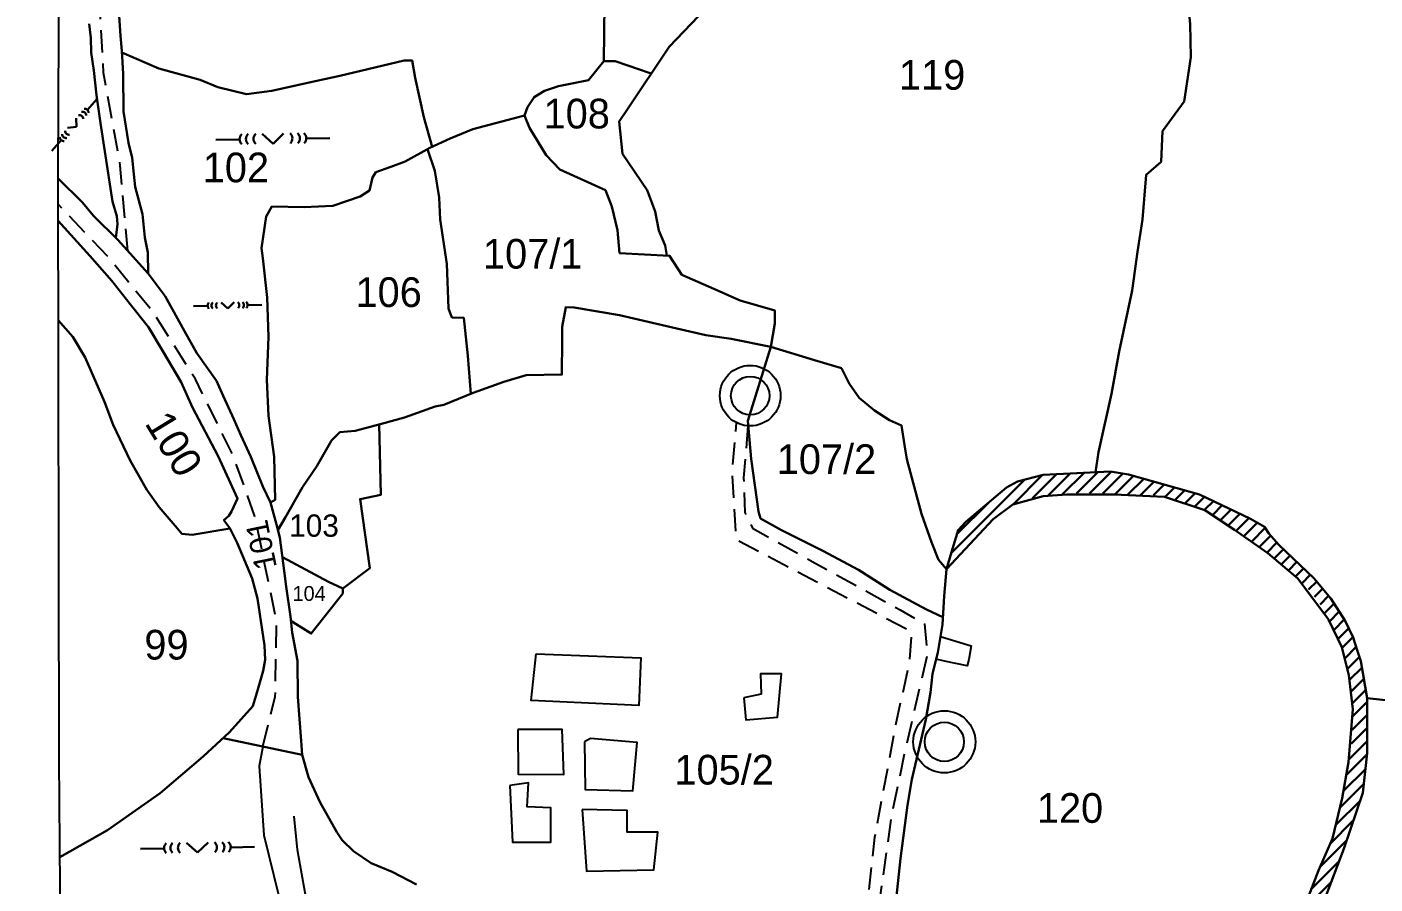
# Model space of a CAD drawing. Header units: millimetres. Extents: x -8 to 13596, y -8 to 3042.
# Drawn here: x 52.8 to 143.6, y 521.5 to 579.2 of the extents above; entities that cross this region are included whole.
import ezdxf

# ---------------------------------------------------------------- set-up
doc = ezdxf.new("R2010")
doc.units = ezdxf.units.MM
doc.header["$MEASUREMENT"] = 0
doc.linetypes.add('ACAD_ISO02W100', pattern=[15, 12, -3])
doc.linetypes.add('DASHED', pattern=[0.75, 0.5, -0.25])
for name, color, linetype in [('Image', 7, 'Continuous'), ('Line_Coordinate', 250, 'Continuous'), ('Line_Road', 250, 'ACAD_ISO02W100'), ('Poly_Builtup', 3, 'Continuous'), ('Text_Survey_Gat_No', 7, 'Continuous')]:
    doc.layers.add(name, color=color, linetype=linetype)
doc.layers.add('Poly_Survey_Bndry', color=250, linetype='Continuous', lineweight=30)
doc.layers.add('Sym_Other', color=56, linetype='Continuous', lineweight=30)
doc.layers.add('Sym_Well', color=5, linetype='Continuous', lineweight=25, true_color=0x0000ff)
doc.styles.add('Text Map', font='')
doc.styles.get('Text Map').set_extended_font_data('Sakal Marathi')
picture_1 = doc.add_image_def('image1.jpg', size_in_pixel=(8950, 12638))

# ---------------------------------------------------------------- blocks, each defined once
blk = doc.blocks.new('WELL PAKKA1')
for radius in [0.862, 0.546]:
    blk.add_circle((0, 0), radius)
blk = doc.blocks.new('Pahadbhalla')
at = {"layer": 'Sym_Other'}
for points in [[(-5.93, 0.49), (-3.47, 0.49)], [(-1.12, 1.05), (0, 0)], [(1.12, 1.05), (0, 0)], [(3.47, 0.49), (5.93, 0.49)]]:
    blk.add_lwpolyline(points, dxfattribs=at)
for centre, start, end in [((-2.75, 0.52), 131.8701, 226.2798), ((-2.09, 0.52), 131.8701, 226.2798), ((-1.31, 0.52), 131.8701, 226.2798), ((1.31, 0.52), 313.7202, 48.1299), ((2.09, 0.52), 313.7202, 48.1299), ((2.75, 0.52), 313.7202, 48.1299)]:
    blk.add_arc(centre, 0.715, start, end, dxfattribs=at)

msp = doc.modelspace()

# ---------------------------------------------------------------- hatches: boundary and pattern name
at = {"layer": 'Poly_Survey_Bndry'}
h = msp.add_hatch(dxfattribs=at)
h.set_pattern_fill('ANSI31', color=256, scale=5)
h.paths.add_polyline_path([(120.731, 495.048), (119.18, 495.404), (117.715, 495.462), (115.97, 495.692), (115.33, 495.654), (110.03, 495.336), (107.096, 495.037), (107.099, 494.885), (107.061, 494.46), (108.988, 494.561), (110.777, 494.597), (112.497, 494.574), (115, 494.539), (117.257, 494.222), (119.989, 493.894), (121.982, 493.518), (123.824, 492.91), (126.526, 492.017), (128.127, 491.835), (129.857, 491.931), (130.856, 492.286), (131.906, 492.889), (133.213, 494.003), (134.441, 495.735), (135.39, 498.668), (136.555, 502.263), (137.127, 505.909), (137.825, 510.347), (138.361, 515.063), (139.358, 518.218), (141.482, 523.836), (142.759, 527.602), (143.056, 530.266), (143.054, 533.967), (142.644, 536.468), (142.393, 537.214), (142.107, 538.063), (141.572, 539.172), (140.617, 540.688), (139.48, 542.044), (137.123, 544.307), (136.446, 545.07), (136.159, 545.508), (135.195, 546.043), (131.776, 547.697), (126.988, 549.041), (125.774, 549.245), (121.248, 549.018), (119.523, 548.569), (118.788, 548.167), (116.035, 545.845), (115.525, 545.28), (115.087, 543.799), (114.747, 542.651), (116.385, 544.654), (118.704, 546.758), (119.811, 547.321), (120.916, 547.515), (123.142, 547.749), (125.353, 547.759), (126.807, 547.642), (128.736, 547.64), (129.928, 547.435), (132.105, 546.687), (133.28, 545.908), (135.495, 544.44), (137.21, 543.085), (139.051, 541.38), (140.002, 540.134), (140.702, 538.787), (141.452, 537.226), (141.85, 535.363), (142.073, 533.428), (142.038, 531.182), (141.695, 529.077), (141.383, 527.164), (140.845, 524.866), (139.505, 521.7), (138.13, 518.133), (137.538, 515.937), (136.814, 511.816), (136.563, 509.479), (136.205, 508.136), (135.806, 506.082), (135.251, 502.017), (134.855, 500.465), (134.38, 498.393), (133.913, 496.353), (133.587, 496.039), (132.489, 494.98), (131.291, 494.18), (130.164, 493.727), (129.489, 493.554), (127.944, 493.525), (126.404, 493.833), (125.055, 494.103), (124.354, 494.39), (123.017, 494.633)])

# ---------------------------------------------------------------- linework, layer by layer
at = {"layer": 'Line_Coordinate'}
msp.add_lwpolyline([(54.878, 484.052), (55.187, 506.87), (55.023, 529.854), (54.936, 569.365), (55.066, 592.88), (55.107, 606.351), (55.146, 618.988), (55.186, 632.102), (55.207, 638.888), (54.996, 721.237)], dxfattribs=at)
at = {"layer": 'Line_Road', "linetype": 'DASHED', "ltscale": 3, "flags": 128}
for points in [[(59.639, 564.088), (59.127, 569.852), (58.001, 576.083), (57.68, 582.055), (57.92, 587.886), (58.602, 592.737), (60.327, 599.551), (62.064, 606.417), (66.064, 618.148), (69.116, 625.098), (71.482, 627.623), (73.737, 629.297), (76.475, 630.464), (84.851, 631.068), (102.987, 632.375), (108.29, 632.84), (110.296, 633.188), (111.612, 633.88)], [(68.713, 530.715), (69.561, 534.09), (69.641, 539.181), (68.196, 546.216), (66.711, 550.345), (64.183, 555.452), (61.415, 559.861), (58.325, 563.679), (54.941, 567.246)]]:
    msp.add_lwpolyline(points, dxfattribs=at)
at = {"layer": 'Line_Road', "color": 0, "linetype": 'DASHED', "ltscale": 3, "flags": 128}
for points in [[(105.762, 498.947), (106.808, 503.868), (108.199, 509.401), (108.847, 515.045), (109.93, 524.621), (111.261, 531.823), (112.249, 536.387), (112.403, 538.423), (110.175, 539.599), (100.608, 544.626), (100.327, 549.178), (100.611, 552.521)], [(101.374, 552.309), (101.085, 548.82), (101.162, 546.466), (101.685, 545.42), (105.912, 543.066), (111.631, 539.915), (113.272, 538.989), (113.445, 536.879), (111.959, 530.466), (111.012, 525.903), (110.24, 520.386), (109.872, 513.853), (109.833, 511.59), (108.385, 506.748), (106.691, 499.174)]]:
    msp.add_lwpolyline(points, dxfattribs=at)
at = {"layer": 'Line_Road', "color": 0, "ltscale": 3, "flags": 128}
for points in [[(79.781, 491.425), (78.331, 495.15), (77.56, 499.82), (76.727, 503.982), (74.444, 508.916), (73.239, 511.427), (72.067, 518.057), (71.048, 523.748), (70.524, 529.545), (70.308, 532.104)], [(68.713, 530.715), (68.483, 529.392), (68.792, 524.757), (70.428, 518.089), (71.137, 514.605), (71.6, 511.275), (73.7, 505.902), (75.336, 501.608), (76.477, 496.12), (77.93, 492.437), (78.512, 491.409)]]:
    msp.add_lwpolyline(points, dxfattribs=at)
at = {"layer": 'Poly_Builtup'}
for points in [[(114.342, 538.128), (116.393, 537.503), (116.256, 536.581), (116.143, 536.157), (114.617, 536.465), (114.049, 536.602)], [(87.131, 536.952), (94.176, 536.683), (94.042, 533.487), (86.796, 533.823), (87.131, 536.952)], [(101.111, 533.987), (101.225, 532.523), (103.373, 532.694), (103.643, 535.608), (102.221, 535.608), (102.263, 534.243), (101.111, 533.987)], [(85.879, 531.872), (85.901, 528.855), (88.988, 528.832), (88.876, 531.872), (85.879, 531.872)], [(90.374, 531.022), (90.419, 527.826), (93.64, 527.737), (93.93, 530.978), (90.769, 531.246), (90.374, 531.022)], [(85.343, 528.083), (85.54, 524.268), (88.118, 524.282), (88.118, 526.577), (86.512, 526.661), (86.611, 528.28), (85.343, 528.083)], [(90.208, 526.482), (90.501, 522.315), (95.054, 522.405), (95.302, 524.95), (93.251, 524.95), (93.251, 526.414), (90.208, 526.482)]]:
    msp.add_lwpolyline(points, dxfattribs=at)
at = {"layer": 'Poly_Survey_Bndry'}
for points in [[(129.732, 591.319), (130.486, 588.054), (130.622, 586.749), (130.671, 583.312), (131.051, 580.238), (131.156, 579.385), (131.197, 577.14), (130.75, 574.161), (129.289, 572.164), (129.182, 570.09), (128.19, 569.225), (127.927, 566.218), (127.605, 564.026), (127.233, 561.426), (126.373, 557.308), (125.844, 554.467), (124.978, 550.534), (124.773, 549.195)], [(105.007, 589.057), (104.682, 586.455), (104.236, 585.463), (102.783, 584.187), (100.922, 582.353), (98.054, 579.894), (96.069, 577.838), (93.226, 573.582), (92.716, 572.819), (92.93, 570.637), (94.589, 568.192), (95.142, 566.749), (95.374, 565.464), (95.811, 564.461), (95.914, 563.779)], [(58.912, 581.988), (59.151, 578.588), (59.223, 577.57), (59.332, 576.011), (59.338, 573.484), (59.69, 571.382), (59.936, 570.369), (60.043, 569.266), (60.125, 568.412), (60.614, 566.567), (60.787, 564.99), (60.974, 563.99), (61.007, 562.561), (58.96, 564.845), (57.324, 566.454), (56.584, 567.352), (54.937, 568.961)], [(69.239, 547.148), (69.56, 547.335), (69.478, 550.22), (69.115, 552.978), (68.996, 555.408), (69.109, 558.307), (69.024, 560.962), (68.718, 563.598), (68.638, 564.287), (68.941, 566.405), (69.327, 567.075), (71.517, 567.038), (73.442, 567.124), (75.279, 567.761), (75.907, 568.164), (76.105, 569.047), (76.331, 569.392), (77.343, 569.766), (78.297, 570.119), (79.974, 571.025), (81.325, 571.665), (82.863, 572.293), (86.341, 573.214), (86.55, 573.782), (86.979, 574.446), (87.684, 574.874), (88.626, 575.194), (90.646, 575.581), (91.683, 576.88), (91.728, 580.715)], [(57.039, 579.379), (57.142, 578.449), (57.166, 577.458), (57.35, 576.249), (57.52, 574.58), (57.802, 572.7), (58.089, 570.791), (58.594, 567.431), (58.891, 566.443), (58.933, 565.899), (58.839, 564.964)], [(59.231, 577.446), (61.72, 576.379), (64.502, 575.61), (65.69, 575.124), (67.62, 574.651), (69.324, 574.877), (71.851, 575.432), (73.908, 575.884), (78.236, 576.922), (78.768, 576.922), (78.978, 575.748), (79.555, 573.089), (80.128, 571.098)], [(91.683, 576.88), (92.432, 576.874), (94.865, 576.035)], [(86.341, 573.214), (86.684, 572.383), (87.789, 570.534), (88.726, 569.575), (91.783, 568.176), (92.222, 567.09), (92.587, 565.497), (92.735, 563.948), (96.103, 563.769), (96.93, 562.484), (99.087, 561.534), (100.851, 560.757), (103.195, 560.08), (103.181, 559.203), (102.911, 557.627)], [(79.818, 570.941), (80.295, 569.479), (80.6, 567.688), (80.661, 566.216), (81.105, 563.234), (81.228, 560.204), (81.448, 559.618), (82.243, 559.589), (82.524, 557.036), (82.728, 554.469)], [(55.07, 523.262), (58.276, 525.084), (61.807, 527.576), (64.714, 530.048), (66.477, 531.675), (68.05, 533.423), (68.385, 534.566), (68.752, 535.814), (68.875, 536.554), (68.845, 537.517), (68.364, 540.68), (67.998, 542.033), (67.006, 544.429), (66.495, 545.428), (66.105, 545.971), (66.425, 546.246), (66.608, 546.55), (67.012, 547.412), (65.723, 550.26), (63.991, 553.542), (63.234, 555.254), (61.983, 557.351), (61.02, 558.965), (59.801, 560.511), (58.568, 562.073), (57.069, 563.771), (54.943, 566.127)], [(61.007, 562.561), (62.154, 561.054), (63.461, 558.683), (64.271, 557.215), (65.595, 555.349), (66.051, 554.343), (66.766, 552.765), (67.252, 551.691), (67.925, 550.235), (68.713, 548.233), (69.239, 547.148), (69.643, 545.662), (69.865, 544.793), (70.17, 542.542), (70.288, 541.497), (70.584, 539.475), (70.69, 538.402), (71.061, 536.491), (71.089, 534.068), (71.309, 531.09), (71.378, 530.152), (71.802, 528.642), (72.592, 526.953), (73.706, 524.938), (74.063, 524.409), (74.835, 523.661), (76.018, 522.871), (77.437, 522.279), (79.078, 521.414)], [(69.741, 545.278), (70.24, 546.155), (71.401, 548.192), (72.356, 549.599), (73.351, 551.319), (73.899, 551.883), (74.938, 551.973), (76.71, 552.455), (78.257, 552.875), (80.315, 553.614), (80.909, 553.731), (82.886, 554.533), (84.94, 555.287), (86.448, 555.728), (88.856, 555.763), (88.872, 558.098), (88.878, 558.978), (89.128, 560.312), (89.686, 560.283), (92.723, 559.771), (96.589, 558.868), (98.552, 558.409), (100.251, 558.164), (102.911, 557.627), (105.848, 556.744), (107.67, 556.196), (108.185, 555.162), (108.872, 554.188), (109.891, 553.349), (110.911, 552.691), (111.723, 552.33), (111.915, 551.044), (112.062, 550.061), (112.658, 547.883), (113.067, 546.391), (113.723, 544.478), (114.215, 543.283), (114.747, 542.651), (114.576, 540.833), (114.481, 538.941), (114.155, 537.042), (113.808, 535.606), (113.663, 534.356), (113.347, 532.533), (112.404, 528.503), (112.129, 526.764), (111.641, 523.172), (111.301, 520.013)], [(54.958, 559.43), (55.942, 558.316), (56.756, 556.909), (58.068, 553.925), (58.651, 552.373), (59.803, 549.978), (60.908, 548.012), (61.745, 546.838), (62.957, 545.42), (63.278, 545.044), (63.963, 544.981), (66.513, 545.392)], [(102.911, 557.627), (101.369, 552.647), (101.605, 550.09), (102.078, 546.55), (102.234, 546.083), (103.632, 545.296), (106.413, 543.898), (108.815, 542.609), (110.936, 541.262), (113.395, 539.952), (114.506, 539.433)], [(70.612, 539.19), (71.98, 538.323), (74.115, 541.027), (74.101, 541.349), (75.929, 542.737), (75.272, 547.378), (76.661, 547.662), (76.562, 552.414)], [(114.747, 542.651), (115.087, 543.799), (115.525, 545.28), (116.035, 545.845), (118.788, 548.167), (119.523, 548.569), (121.248, 549.018), (125.774, 549.245), (126.988, 549.041), (131.776, 547.697), (135.195, 546.043), (136.159, 545.508), (136.446, 545.07), (137.123, 544.307), (139.48, 542.044), (140.617, 540.688), (141.572, 539.172), (142.107, 538.063), (142.393, 537.214), (142.644, 536.468), (143.054, 533.967)], [(114.747, 542.651), (117.88, 546.032), (119.215, 547.012), (121.251, 547.569), (122.849, 547.688), (126.032, 547.692), (129.419, 547.524), (132.138, 546.623), (134.13, 545.32), (136.383, 543.737), (138.39, 542.026), (140.463, 539.277), (141.345, 537.417), (141.819, 535.526), (142.089, 533.224), (141.797, 529.653), (141.382, 527.23), (140.735, 524.514), (139.783, 522.376), (138.395, 518.758)], [(145.126, 533.74), (143.054, 533.967), (143.056, 530.266), (142.759, 527.602), (141.482, 523.836), (139.358, 518.218)], [(66.048, 531.279), (71.378, 530.152)]]:
    msp.add_lwpolyline(points, dxfattribs=at)
at = {"layer": 'Poly_Survey_Bndry', "color": 0}
msp.add_lwpolyline([(70.043, 543.476), (73.15, 541.813), (74.101, 541.349)], dxfattribs=at)

# ---------------------------------------------------------------- block references
at = {"layer": 'Sym_Other'}
for p, xscale, yscale, zscale, rotation in [((56.179, 572.445), 0.3892569840754659, 0.3892569840754659, 0.3892569840754659, 49.15702277394028), ((69.409, 571.315), 0.6470948147142007, 0.6470948147142007, 0.6470948147142007, 0.9482925079431429), ((66.357, 560.223), 0.3892569840754659, 0.3892569840754659, 0.3892569840754659, 0.948292507943143), ((64.326, 523.572), 0.6470948147142007, 0.6470948147142007, 0.6470948147142007, 0.9482925079431429)]:
    msp.add_blockref('Pahadbhalla', p, dxfattribs=dict(at, xscale=xscale, yscale=yscale, zscale=zscale, rotation=rotation))
at = {"layer": 'Sym_Well', "rotation": 0.5165374398615997}
for p, xscale, yscale, zscale in [((101.529, 554.344), 2.367753514929611, 2.367753514929611, 2.367753514929611), ((114.597, 531.032), 2.423710500722128, 2.423710500722128, 2.423710500722128)]:
    msp.add_blockref('WELL PAKKA1', p, dxfattribs=dict(at, xscale=xscale, yscale=yscale, zscale=zscale))

# ---------------------------------------------------------------- texts
at = {"layer": 'Text_Survey_Gat_No', "style": 'Text Map'}
for s, height, p in [('119', 2, (111.545, 574.949)), ('108', 2, (87.621, 572.341)), ('102', 2, (64.679, 568.714)), ('107/1', 2, (83.543, 562.901)), ('106', 2, (74.962, 560.316)), ('107/2', 2, (103.317, 549.067)), ('103', 1.5, (70.496, 544.845)), ('104', 1, (70.724, 540.524)), ('99', 2, (60.75, 536.573)), ('105/2', 2, (96.431, 528.155)), ('120', 2, (120.826, 525.577))]:
    msp.add_text(s, height=height, dxfattribs=at).set_placement(p)
for s, height, rotation, p in [('100', 2, 301.41982, (60.731, 552.487)), ('101', 1.5, 101.62857, (69.678, 542.801))]:
    msp.add_text(s, height=height, rotation=rotation, dxfattribs=at).set_placement(p)

# ---------------------------------------------------------------- pictures from other files: only their frames are drawn
at = {"layer": 'Image'}
image = msp.add_image(picture_1, insert=(0, 0), size_in_units=(568.326, 802.515), dxfattribs=at)
image.dxf.flags = 7

doc.saveas('drawing.dxf')
